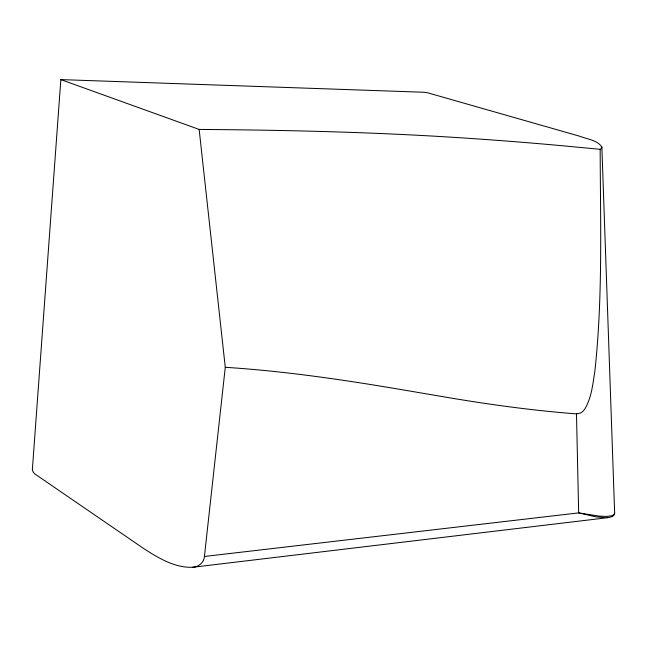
<?xml version="1.0" encoding="UTF-8"?>
<svg xmlns="http://www.w3.org/2000/svg" width="647" height="647" viewBox="0 0 647 647"><rect width="100%" height="100%" fill="white"/><g stroke="black" fill="none" stroke-linecap="round" stroke-linejoin="round"><path stroke-width="0.97" d="M60.85 79.597L199.147 129.432L225.277 367.302A514.826 228.051 7.6 0 1 254.263 369.542C303.791 373.958 352.987 381.398 401.997 389.712L435.738 395.446C482.371 403.566 529.278 410.247 576.485 413.894L578.669 512.893L599.357 516.144L607.007 516.419L612.175 515.643L614.06 514.535L614.65 512.982L601.872 147.112C597.407 140.003 587.128 139.234 579.833 136.266L427.279 92.691A14.59 3.72 8.1 0 0 423.793 92.254L60.85 79.597L32.35 469.69L32.932 471.59A28.751 11.783 5.2 0 0 34.849 473.944L143.763 548.591C158.394 557.989 174.755 568.05 192.79 567.249L606.991 517.778L595.871 516.856L578.669 512.893L204.412 556.469C204.129 562.518 198.605 566.942 192.79 567.249M204.412 556.469L225.277 367.302M612.709 516.096L611.35 516.767A18.31 7.222 10.7 0 1 607.129 517.754M199.147 129.432C287.729 130.087 376.336 132.158 464.74 138.062A3688.183 2081.698 29.9 0 1 558.498 145.389L600.165 149.311C600.392 223.336 602.875 297.741 594.836 371.475C592.838 383.995 591.593 397.29 585.131 408.483A109.723 39.305 9.2 0 1 583.95 410.141L583.432 410.74A66.188 23.761 9.5 0 1 583.012 411.193L581.936 412.163A28.5 10.255 9.9 0 1 580.699 412.988L576.485 413.894M601.904 147.12A25.176 6.616 9 0 1 600.141 149.311M614.626 512.974A18.027 7.117 10.7 0 1 612.79 516.08"/></g></svg>
